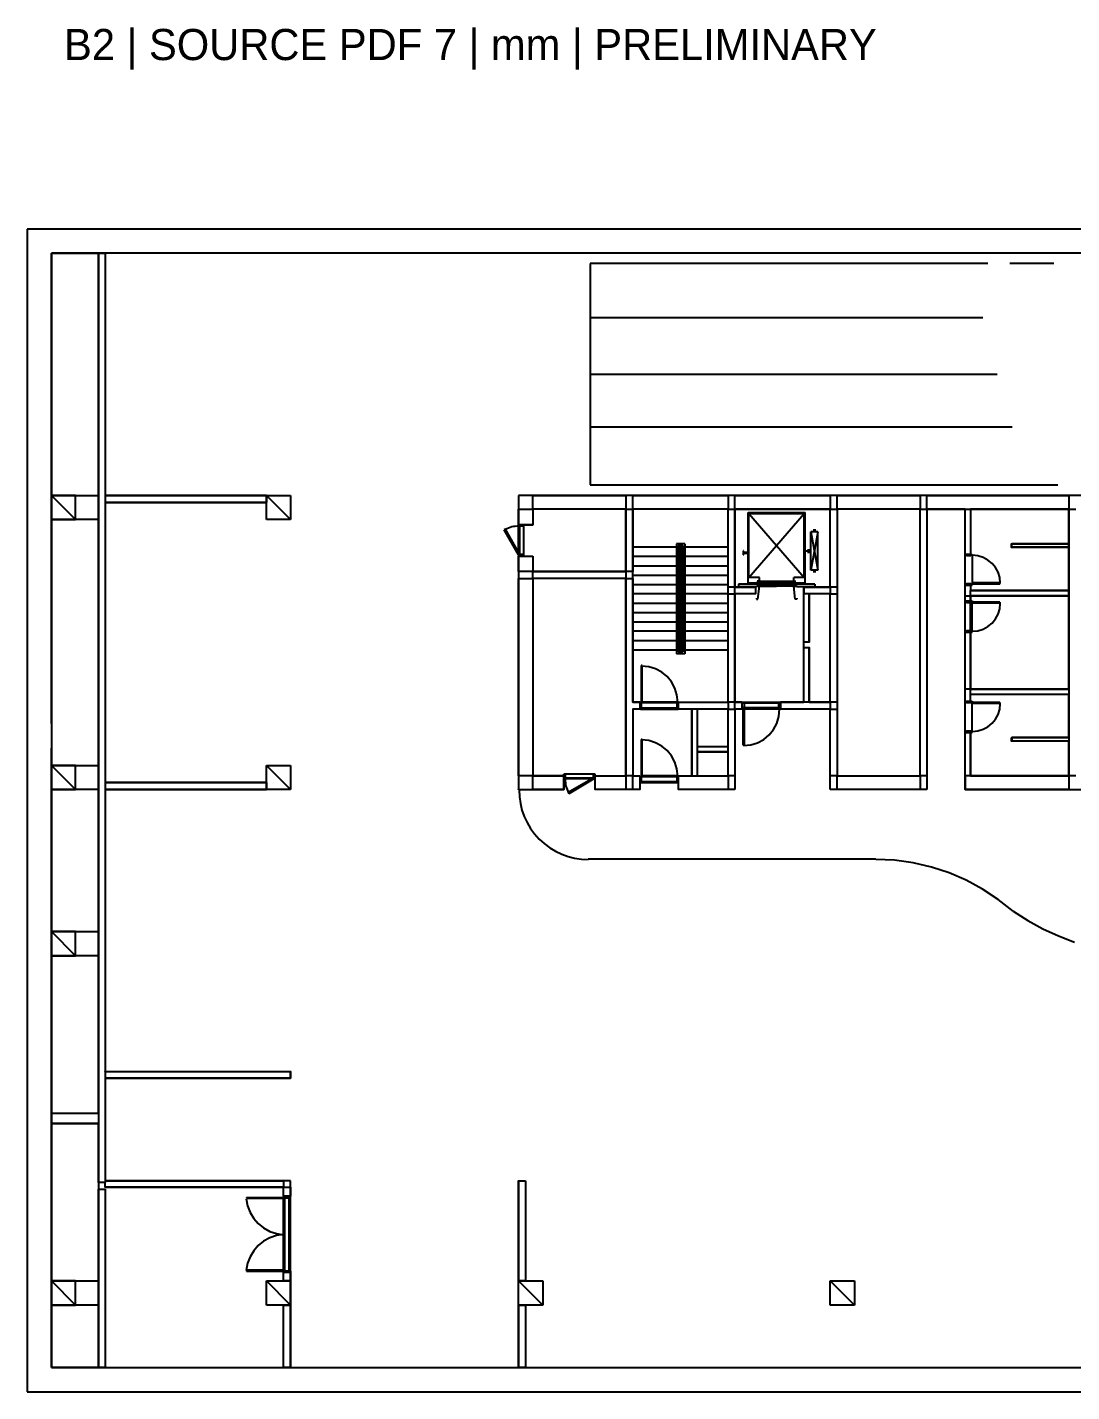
# Model space of a CAD drawing. Header units: millimetres. Extents: x -1062 to 473405, y -148599 to 38948.
# Drawn here: x 418938 to 449104, y -478 to 38948 of the extents above; entities that cross this region are included whole.
import ezdxf

# ---------------------------------------------------------------- set-up
doc = ezdxf.new("R2010")
doc.units = ezdxf.units.MM
for name, color, linetype in [('COLUMN', 1, 'Continuous'), ('CORE_REF', 8, 'Continuous'), ('DOOR', 3, 'Continuous'), ('TITLE', 2, 'Continuous'), ('WALL', 7, 'Continuous')]:
    doc.layers.add(name, color=color, linetype=linetype)

msp = doc.modelspace()

# ---------------------------------------------------------------- linework, layer by layer
at = {"layer": 'COLUMN'}
for p, q in [((420334.3, 24721), (419636.1, 25419.5)), ((419636.1, 25419.5), (419636.1, 24721)), ((420334.3, 25419.5), (419636.1, 25419.5)), ((419636.1, 25419.5), (420994.3, 25419.5)), ((420334.3, 24721), (420334.3, 25419.5)), ((420994.3, 25419.5), (420994.3, 24721)), ((426541.2, 24721), (425843.1, 25419.5)), ((425843.1, 25419.5), (426541.2, 25419.5)), ((425843.1, 24721), (425843.1, 25419.5)), ((426541.2, 25419.5), (426541.2, 24721)), ((419636.1, 24721), (420334.3, 24721)), ((420994.3, 24721), (419636.1, 24721)), ((426541.2, 24721), (425843.1, 24721)), ((420334.3, 16922.4), (419636.1, 17620.9)), ((419636.1, 17620.9), (419636.1, 16922.4)), ((420334.3, 17620.9), (419636.1, 17620.9)), ((419636.1, 17620.9), (420994.3, 17620.9)), ((420334.3, 16922.4), (420334.3, 17620.9)), ((420994.3, 17620.9), (420994.3, 16922.4)), ((426541.2, 16922.4), (425843.1, 17620.9)), ((425843.1, 17620.9), (426541.2, 17620.9)), ((425843.1, 16922.4), (425843.1, 17620.9)), ((426541.2, 17620.9), (426541.2, 16922.4)), ((419636.1, 16922.4), (420334.3, 16922.4)), ((420994.3, 16922.4), (419636.1, 16922.4)), ((426541.2, 16922.4), (425843.1, 16922.4)), ((420334.3, 12121.3), (419636.1, 12819.8)), ((419636.1, 12819.8), (419636.1, 12121.3)), ((420334.3, 12819.8), (419636.1, 12819.8)), ((419636.1, 12819.8), (420994.3, 12819.8)), ((420334.3, 12121.3), (420334.3, 12819.8)), ((420994.3, 12819.8), (420994.3, 12121.3)), ((419636.1, 12121.3), (420334.3, 12121.3)), ((420994.3, 12121.3), (419636.1, 12121.3)), ((420334.3, 2023.7), (419636.1, 2722.3)), ((419636.1, 2722.3), (419636.1, 2023.7)), ((420334.3, 2722.3), (419636.1, 2722.3)), ((419636.1, 2722.3), (420994.3, 2722.3)), ((420334.3, 2023.7), (420334.3, 2722.3)), ((420994.3, 2722.3), (420994.3, 2023.7)), ((426541.2, 2023.7), (425843.1, 2722.3)), ((425843.1, 2722.3), (426541.2, 2722.3)), ((425843.1, 2023.7), (425843.1, 2722.3)), ((426541.2, 2722.3), (426541.2, 2023.7)), ((433827.2, 2023.7), (433129, 2722.3)), ((433129, 2722.3), (433827.2, 2722.3)), ((433129, 2023.7), (433129, 2722.3)), ((433827.2, 2722.3), (433827.2, 2023.7)), ((442826.7, 2023.7), (442128.5, 2722.3)), ((442128.5, 2722.3), (442826.7, 2722.3)), ((442128.5, 2023.7), (442128.5, 2722.3)), ((442826.7, 2722.3), (442826.7, 2023.7)), ((419636.1, 2023.7), (420334.3, 2023.7)), ((420994.3, 2023.7), (419636.1, 2023.7)), ((426541.2, 2023.7), (425843.1, 2023.7)), ((433827.2, 2023.7), (433129, 2023.7)), ((442826.7, 2023.7), (442128.5, 2023.7))]:
    msp.add_line(p, q, dxfattribs=at)
at = {"layer": 'CORE_REF'}
for p, q in [((439754.9, 22892), (439754.9, 24924.2)), ((439754.9, 24924.2), (441405, 24924.2)), ((439780.3, 23044.4), (439780.3, 24898.8)), ((439780.3, 24898.8), (441379.6, 24898.8)), ((439780.3, 23044.4), (441379.6, 24898.8)), ((439780.3, 24898.8), (441379.6, 23044.4)), ((441379.6, 23044.4), (441379.6, 24898.8)), ((441405, 22892), (441405, 24924.2)), ((441773.1, 24365.3), (441570, 24365.3)), ((441570, 23260.3), (441570, 24365.3)), ((441773.1, 24365.3), (441570, 23260.3)), ((441570, 24365.3), (441773.1, 23260.3)), ((441633.5, 24416.1), (441709.6, 24416.1)), ((441671.6, 24416.1), (441633.5, 24416.1)), ((441671.6, 24416.1), (441671.6, 24390.7)), ((441684.3, 24416.1), (441671.6, 24416.1)), ((441671.6, 24390.7), (441671.6, 24365.3)), ((441709.6, 24416.1), (441684.3, 24416.1)), ((441773.1, 23260.3), (441773.1, 24365.3)), ((437685.9, 23920.8), (436429.3, 23920.8)), ((437927.1, 24022.4), (437685.9, 24022.4)), ((437685.9, 24022.4), (437685.9, 20847.1)), ((437876.3, 23971.6), (437736.7, 23971.6)), ((437736.7, 23971.6), (437736.7, 20897.9)), ((437876.3, 23920.8), (437736.7, 23920.8)), ((437774.7, 23920.8), (437774.7, 20948.7)), ((437825.5, 23920.8), (437825.5, 20948.7)), ((437876.3, 23920.8), (437863.6, 23920.8)), ((437876.3, 23971.6), (437876.3, 20897.9)), ((437927.1, 24022.4), (437927.1, 20847.1)), ((439183.7, 23920.8), (437927.1, 23920.8)), ((439628, 23819.2), (439615.3, 23819.2)), ((439615.3, 23819.2), (439615.3, 23704.9)), ((439615.3, 23704.9), (439628, 23704.9)), ((439628, 23768.4), (439628, 23819.2)), ((439640.7, 23768.4), (439628, 23768.4)), ((439628, 23717.6), (439628, 23755.7)), ((439628, 23755.7), (439640.7, 23755.7)), ((439691.4, 23768.4), (439640.7, 23768.4)), ((439640.7, 23755.7), (439691.4, 23755.7)), ((439729.5, 23768.4), (439691.4, 23768.4)), ((439691.4, 23755.7), (439729.5, 23755.7)), ((439729.5, 23755.7), (439729.5, 23768.4)), ((441392.3, 23806.5), (441392.3, 23819.2)), ((441392.3, 23819.2), (441430.4, 23819.2)), ((441430.4, 23806.5), (441392.3, 23806.5)), ((441430.4, 23819.2), (441455.8, 23819.2)), ((441455.8, 23806.5), (441430.4, 23806.5)), ((441455.8, 23819.2), (441468.5, 23819.2)), ((441468.5, 23806.5), (441455.8, 23806.5)), ((441468.5, 23819.2), (441493.9, 23819.2)), ((441493.9, 23806.5), (441468.5, 23806.5)), ((441493.9, 23819.2), (441506.6, 23819.2)), ((441506.6, 23806.5), (441493.9, 23806.5)), ((441506.6, 23819.2), (441506.6, 23870)), ((441506.6, 23870), (441506.6, 23755.7)), ((441506.6, 23755.7), (441506.6, 23806.5)), ((437685.9, 23654.1), (436429.3, 23654.1)), ((437685.9, 23374.6), (436429.3, 23374.6)), ((437774.7, 23654.1), (437736.7, 23654.1)), ((437774.7, 23374.6), (437736.7, 23374.6)), ((437876.3, 23654.1), (437825.5, 23654.1)), ((437876.3, 23374.6), (437825.5, 23374.6)), ((439183.7, 23654.1), (437927.1, 23654.1)), ((439183.7, 23374.6), (437927.1, 23374.6)), ((437685.9, 23107.9), (436429.3, 23107.9)), ((437774.7, 23107.9), (437736.7, 23107.9)), ((437876.3, 23107.9), (437825.5, 23107.9)), ((439183.7, 23107.9), (437927.1, 23107.9)), ((439754.9, 22892), (441405, 22892)), ((440084.9, 23044.4), (439780.3, 23044.4)), ((440084.9, 22942.8), (440021.4, 22942.8)), ((440034.1, 22942.8), (440580, 22942.8)), ((440034.1, 22904.7), (440034.1, 22942.8)), ((440034.1, 22904.7), (440580, 22904.7)), ((440084.9, 22942.8), (440084.9, 23044.4)), ((440580, 22942.8), (441113.1, 22942.8)), ((440580, 22904.7), (440580, 22942.8)), ((440580, 22904.7), (441113.1, 22904.7)), ((441379.6, 23044.4), (441075, 23044.4)), ((441075, 22942.8), (441075, 23044.4)), ((441075, 22942.8), (441138.5, 22942.8)), ((441113.1, 22904.7), (441113.1, 22942.8)), ((441773.1, 23260.3), (441570, 23260.3)), ((441671.6, 23222.2), (441633.5, 23222.2)), ((441709.6, 23209.5), (441633.5, 23209.5)), ((441671.6, 23234.9), (441671.6, 23260.3)), ((441671.6, 23222.2), (441671.6, 23234.9)), ((441684.3, 23222.2), (441671.6, 23222.2)), ((441709.6, 23222.2), (441684.3, 23222.2)), ((437685.9, 22841.2), (436429.3, 22841.2)), ((437685.9, 22574.4), (436429.3, 22574.4)), ((437774.7, 22841.2), (437736.7, 22841.2)), ((437774.7, 22574.4), (437736.7, 22574.4)), ((437876.3, 22841.2), (437825.5, 22841.2)), ((437876.3, 22574.4), (437825.5, 22574.4)), ((439183.7, 22841.2), (437927.1, 22841.2)), ((439183.7, 22574.4), (437927.1, 22574.4)), ((441684.3, 22853.9), (439475.6, 22853.9)), ((439475.6, 22853.9), (439475.6, 22765)), ((439475.6, 22790.4), (439996.1, 22790.4)), ((439932.6, 22765), (440008.8, 22803.1)), ((440084.9, 22803.1), (440008.8, 22803.1)), ((440008.8, 22803.1), (440008.8, 22790.4)), ((440034.1, 22853.9), (440580, 22853.9)), ((440034.1, 22853.9), (440034.1, 22803.1)), ((440034.1, 22803.1), (440580, 22803.1)), ((440034.1, 22422), (440084.9, 22803.1)), ((441113.1, 22853.9), (440580, 22853.9)), ((440580, 22803.1), (440580, 22853.9)), ((441113.1, 22803.1), (440580, 22803.1)), ((441113.1, 22422), (441075, 22803.1)), ((441075, 22803.1), (441151.1, 22803.1)), ((441113.1, 22853.9), (441113.1, 22803.1)), ((441151.1, 22803.1), (441151.1, 22790.4)), ((441227.3, 22765), (441151.1, 22803.1)), ((441163.8, 22790.4), (441684.3, 22790.4)), ((441684.3, 22853.9), (441684.3, 22765)), ((437685.9, 22295), (436429.3, 22295)), ((437774.7, 22295), (437736.7, 22295)), ((437876.3, 22295), (437825.5, 22295)), ((439183.7, 22295), (437927.1, 22295)), ((439996.1, 22447.4), (439996.1, 22422)), ((439996.1, 22422), (440034.1, 22422)), ((441163.8, 22422), (441113.1, 22422)), ((441163.8, 22447.4), (441163.8, 22422)), ((437685.9, 22028.3), (436429.3, 22028.3)), ((437685.9, 21761.6), (436429.3, 21761.6)), ((437774.7, 22028.3), (437736.7, 22028.3)), ((437774.7, 21761.6), (437736.7, 21761.6)), ((437876.3, 22028.3), (437825.5, 22028.3)), ((437876.3, 21761.6), (437825.5, 21761.6)), ((439183.7, 22028.3), (437927.1, 22028.3)), ((439183.7, 21761.6), (437927.1, 21761.6)), ((437685.9, 21494.8), (436429.3, 21494.8)), ((437774.7, 21494.8), (437736.7, 21494.8)), ((437876.3, 21494.8), (437825.5, 21494.8)), ((439183.7, 21494.8), (437927.1, 21494.8)), ((437685.9, 21215.4), (436429.3, 21215.4)), ((437685.9, 20948.7), (436429.3, 20948.7)), ((437774.7, 21215.4), (437736.7, 21215.4)), ((437774.7, 20948.7), (437736.7, 20948.7)), ((437876.3, 20897.9), (437736.7, 20897.9)), ((437876.3, 20948.7), (437774.7, 20948.7)), ((437876.3, 21215.4), (437825.5, 21215.4)), ((437876.3, 20948.7), (437863.6, 20948.7)), ((439183.7, 21215.4), (437927.1, 21215.4)), ((439183.7, 20948.7), (437927.1, 20948.7)), ((437927.1, 20847.1), (437685.9, 20847.1))]:
    msp.add_line(p, q, dxfattribs=at)
at = {"layer": 'DOOR'}
for p, q in [((432790, 24457.9), (432744.9, 24434.4)), ((432836.5, 24478.2), (432790, 24457.9)), ((432884.2, 24495.3), (432836.5, 24478.2)), ((432932.9, 24509), (432884.2, 24495.3)), ((432982.4, 24519.4), (432932.9, 24509)), ((433032.6, 24526.4), (432982.4, 24519.4)), ((433083.2, 24530), (433032.6, 24526.4)), ((433134.1, 24530.1), (433083.2, 24530)), ((433129, 24543.1), (433129, 24568.5)), ((433129, 24568.5), (433281.3, 24568.5)), ((433167.1, 24543.1), (433129, 24543.1)), ((433129, 23704.9), (433129, 24543.1)), ((433167.1, 24530.4), (433167.1, 24543.1)), ((433167.1, 23717.6), (433167.1, 24543.1)), ((433281.3, 24530.4), (433167.1, 24530.4)), ((433281.3, 24530.4), (433281.3, 24568.5)), ((433281.3, 23717.6), (433281.3, 24530.4)), ((432748.2, 24441.5), (432710.2, 24428.8)), ((433129, 23704.9), (432710.2, 24428.8)), ((433167.1, 23717.6), (432748.2, 24441.5)), ((433129, 23704.9), (433167.1, 23717.6)), ((433167.1, 23704.9), (433129, 23704.9)), ((433129, 23704.9), (433129, 23666.8)), ((433129, 23666.8), (433281.3, 23666.8)), ((433281.3, 23717.6), (433167.1, 23717.6)), ((433167.1, 23717.6), (433167.1, 23704.9)), ((433281.3, 23666.8), (433281.3, 23717.6)), ((446025.3, 23692.2), (446025.3, 23717.6)), ((446025.3, 23717.6), (446228.4, 23717.6)), ((446063.4, 23692.2), (446025.3, 23692.2)), ((446063.4, 23679.5), (446063.4, 23692.2)), ((446190.4, 23679.5), (446063.4, 23679.5)), ((446228.4, 23692.2), (446190.4, 23692.2)), ((446190.4, 23692.2), (446190.4, 23679.5)), ((446228.4, 23717.6), (446228.4, 23692.2)), ((446228.4, 23692.2), (446228.4, 22853.9)), ((446397.2, 23675.8), (446234.8, 23692.2)), ((446548.5, 23628.8), (446397.2, 23675.8)), ((446685.4, 23554.4), (446548.5, 23628.8)), ((446804.7, 23455.9), (446685.4, 23554.4)), ((446903.1, 23336.6), (446804.7, 23455.9)), ((446977.5, 23199.6), (446903.1, 23336.6)), ((447028.1, 22892), (446228.4, 22892)), ((446228.4, 22892), (446228.4, 22853.9)), ((447024.4, 23048.2), (446977.5, 23199.6)), ((447040.8, 22885.6), (447024.4, 23048.2)), ((447028.1, 22853.9), (447028.1, 22892)), ((446063.4, 22853.9), (446025.3, 22853.9)), ((446025.3, 22853.9), (446025.3, 22828.5)), ((446025.3, 22828.5), (446228.4, 22828.5)), ((446190.4, 22866.6), (446063.4, 22866.6)), ((446063.4, 22866.6), (446063.4, 22853.9)), ((446190.4, 22853.9), (446190.4, 22866.6)), ((446228.4, 22853.9), (446190.4, 22853.9)), ((446228.4, 22828.5), (446228.4, 22853.9)), ((447028.1, 22853.9), (446228.4, 22853.9)), ((446025.3, 22333.1), (446025.3, 22371.2)), ((446025.3, 22371.2), (446228.4, 22371.2)), ((446063.4, 22333.1), (446025.3, 22333.1)), ((446063.4, 22320.4), (446063.4, 22333.1)), ((446190.4, 22320.4), (446063.4, 22320.4)), ((446228.4, 22333.1), (446190.4, 22333.1)), ((446190.4, 22333.1), (446190.4, 22320.4)), ((446228.4, 22371.2), (446228.4, 22333.1)), ((446228.4, 22307.7), (446228.4, 22333.1)), ((446228.4, 21494.8), (446228.4, 22333.1)), ((447028.1, 22333.1), (446228.4, 22333.1)), ((447028.1, 22307.7), (446228.4, 22307.7)), ((446977.5, 21987.4), (447024.4, 22138.8)), ((447024.4, 22138.8), (447040.8, 22301.4)), ((447028.1, 22333.1), (447028.1, 22307.7)), ((446685.4, 21632.6), (446804.7, 21731.1)), ((446804.7, 21731.1), (446903.1, 21850.4)), ((446903.1, 21850.4), (446977.5, 21987.4)), ((446063.4, 21494.8), (446025.3, 21494.8)), ((446025.3, 21494.8), (446025.3, 21469.4)), ((446025.3, 21469.4), (446228.4, 21469.4)), ((446190.4, 21507.5), (446063.4, 21507.5)), ((446063.4, 21507.5), (446063.4, 21494.8)), ((446190.4, 21494.8), (446190.4, 21507.5)), ((446228.4, 21494.8), (446190.4, 21494.8)), ((446228.4, 21469.4), (446228.4, 21494.8)), ((446234.8, 21494.8), (446397.2, 21511.2)), ((446397.2, 21511.2), (446548.5, 21558.2)), ((446548.5, 21558.2), (446685.4, 21632.6)), ((436670.4, 20504.1), (436670.4, 19449.9)), ((436695.8, 20504.1), (436670.4, 20504.1)), ((436695.8, 19449.9), (436695.8, 20504.1)), ((436887.8, 20470.1), (436676.8, 20491.4)), ((437084.4, 20409.1), (436887.8, 20470.1)), ((437262.3, 20312.5), (437084.4, 20409.1)), ((437417.3, 20184.5), (437262.3, 20312.5)), ((437545.1, 20029.4), (437417.3, 20184.5)), ((437641.7, 19851.4), (437545.1, 20029.4)), ((437702.7, 19654.8), (437641.7, 19851.4)), ((436670.4, 19449.9), (436645.1, 19449.9)), ((436645.1, 19449.9), (436645.1, 19246.7)), ((436670.4, 19449.9), (436695.8, 19449.9)), ((436670.4, 19424.5), (436670.4, 19449.9)), ((436683.1, 19424.5), (436670.4, 19424.5)), ((436683.1, 19284.8), (436683.1, 19424.5)), ((437698.6, 19424.5), (436683.1, 19424.5)), ((437711.3, 19449.9), (436695.8, 19449.9)), ((437711.3, 19424.5), (437698.6, 19424.5)), ((437698.6, 19424.5), (437698.6, 19284.8)), ((437724, 19443.6), (437702.7, 19654.8)), ((437736.7, 19449.9), (437711.3, 19449.9)), ((437711.3, 19449.9), (437711.3, 19424.5)), ((437736.7, 19246.7), (437736.7, 19449.9)), ((439589.9, 19246.7), (439589.9, 19449.9)), ((439589.9, 19449.9), (439615.3, 19449.9)), ((439615.3, 19449.9), (439615.3, 19424.5)), ((439615.3, 19449.9), (440668.8, 19449.9)), ((439615.3, 19424.5), (439640.7, 19424.5)), ((439640.7, 19424.5), (439640.7, 19284.8)), ((439640.7, 19424.5), (440643.4, 19424.5)), ((440643.4, 19284.8), (440643.4, 19424.5)), ((440643.4, 19424.5), (440668.8, 19424.5)), ((440668.8, 19424.5), (440668.8, 19449.9)), ((440668.8, 19449.9), (440694.2, 19449.9)), ((446025.3, 19437.2), (446025.3, 19475.3)), ((446025.3, 19475.3), (446228.4, 19475.3)), ((446063.4, 19437.2), (446025.3, 19437.2)), ((446063.4, 19424.5), (446063.4, 19437.2)), ((446190.4, 19424.5), (446063.4, 19424.5)), ((446228.4, 19437.2), (446190.4, 19437.2)), ((446190.4, 19437.2), (446190.4, 19424.5)), ((446228.4, 19475.3), (446228.4, 19437.2)), ((446228.4, 19411.8), (446228.4, 19437.2)), ((446228.4, 18598.9), (446228.4, 19437.2)), ((447028.1, 19437.2), (446228.4, 19437.2)), ((447028.1, 19411.8), (446228.4, 19411.8)), ((447024.4, 19242.9), (447040.8, 19405.5)), ((447028.1, 19437.2), (447028.1, 19411.8)), ((436645.1, 19246.7), (436670.4, 19246.7)), ((436670.4, 19246.7), (436670.4, 19284.8)), ((436670.4, 19284.8), (436683.1, 19284.8)), ((436670.4, 19246.7), (437711.3, 19246.7)), ((436683.1, 19284.8), (437698.6, 19284.8)), ((437698.6, 19284.8), (437711.3, 19284.8)), ((437711.3, 19284.8), (437711.3, 19246.7)), ((437711.3, 19246.7), (437736.7, 19246.7)), ((439615.3, 19246.7), (439589.9, 19246.7)), ((439640.7, 19284.8), (439615.3, 19284.8)), ((439615.3, 19284.8), (439615.3, 19246.7)), ((439615.3, 18205.2), (439615.3, 19246.7)), ((439615.3, 19246.7), (439640.7, 19246.7)), ((440643.4, 19284.8), (439640.7, 19284.8)), ((439640.7, 19246.7), (439640.7, 18205.2)), ((440668.8, 19246.7), (439640.7, 19246.7)), ((440586.5, 18832.5), (440647.5, 19029.2)), ((440668.8, 19284.8), (440643.4, 19284.8)), ((440647.5, 19029.2), (440668.8, 19240.4)), ((440668.8, 19246.7), (440668.8, 19284.8)), ((440694.2, 19246.7), (440668.8, 19246.7)), ((446804.7, 18835.2), (446903.1, 18954.5)), ((446903.1, 18954.5), (446977.5, 19091.5)), ((446977.5, 19091.5), (447024.4, 19242.9)), ((440362.1, 18499.4), (440490, 18654.5)), ((440490, 18654.5), (440586.5, 18832.5)), ((446063.4, 18598.9), (446025.3, 18598.9)), ((446025.3, 18598.9), (446025.3, 18573.5)), ((446025.3, 18573.5), (446228.4, 18573.5)), ((446190.4, 18611.6), (446063.4, 18611.6)), ((446063.4, 18611.6), (446063.4, 18598.9)), ((446190.4, 18598.9), (446190.4, 18611.6)), ((446228.4, 18598.9), (446190.4, 18598.9)), ((446228.4, 18573.5), (446228.4, 18598.9)), ((446234.8, 18598.9), (446397.2, 18615.3)), ((446397.2, 18615.3), (446548.5, 18662.3)), ((446548.5, 18662.3), (446685.4, 18736.7)), ((446685.4, 18736.7), (446804.7, 18835.2)), ((436670.4, 18370.3), (436670.4, 17316.1)), ((436695.8, 18370.3), (436670.4, 18370.3)), ((436887.8, 18336.3), (436676.8, 18357.6)), ((436695.8, 17316.1), (436695.8, 18370.3)), ((437084.4, 18275.3), (436887.8, 18336.3)), ((437262.3, 18178.7), (437084.4, 18275.3)), ((437417.3, 18050.7), (437262.3, 18178.7)), ((439640.7, 18205.2), (439615.3, 18205.2)), ((439621.6, 18192.5), (439832.7, 18213.8)), ((439832.7, 18213.8), (440029.2, 18274.8)), ((440029.2, 18274.8), (440207.1, 18371.5)), ((440207.1, 18371.5), (440362.1, 18499.4)), ((437545.1, 17895.6), (437417.3, 18050.7)), ((437641.7, 17717.6), (437545.1, 17895.6)), ((434436.4, 17227.2), (434436.4, 17366.9)), ((434474.5, 17366.9), (434436.4, 17366.9)), ((435286.9, 17366.9), (434474.5, 17366.9)), ((434474.5, 17366.9), (434474.5, 17252.6)), ((435337.6, 17366.9), (435286.9, 17366.9)), ((435286.9, 17366.9), (435286.9, 17252.6)), ((435337.6, 17227.2), (435337.6, 17366.9)), ((437702.7, 17520.9), (437641.7, 17717.6)), ((437724, 17309.8), (437702.7, 17520.9)), ((434461.8, 17227.2), (434436.4, 17227.2)), ((434474.5, 17252.6), (434461.8, 17252.6)), ((434461.8, 17252.6), (434461.8, 17227.2)), ((435286.9, 17252.6), (434461.8, 17252.6)), ((435299.6, 17227.2), (434461.8, 17227.2)), ((434474.9, 17219.6), (434475, 17168.6)), ((434475, 17168.6), (434478.6, 17118)), ((434478.6, 17118), (434485.6, 17067.8)), ((434485.6, 17067.8), (434495.9, 17018.3)), ((434495.9, 17018.3), (434509.7, 16969.5)), ((434509.7, 16969.5), (434526.7, 16921.8)), ((435286.9, 17252.6), (434563.4, 16833.5)), ((435299.6, 17227.2), (434576.1, 16795.4)), ((435286.9, 17252.6), (435299.6, 17252.6)), ((435299.6, 17227.2), (435286.9, 17252.6)), ((435299.6, 17252.6), (435299.6, 17227.2)), ((435299.6, 17227.2), (435337.6, 17227.2)), ((436670.4, 17316.1), (436645.1, 17316.1)), ((436645.1, 17316.1), (436645.1, 17125.6)), ((436645.1, 17125.6), (436670.4, 17125.6)), ((436670.4, 17316.1), (436695.8, 17316.1)), ((436670.4, 17290.7), (436670.4, 17316.1)), ((436683.1, 17290.7), (436670.4, 17290.7)), ((436670.4, 17125.6), (436670.4, 17151)), ((436670.4, 17151), (436683.1, 17151)), ((436670.4, 17125.6), (437711.3, 17125.6)), ((436683.1, 17151), (436683.1, 17290.7)), ((437698.6, 17290.7), (436683.1, 17290.7)), ((436683.1, 17151), (437698.6, 17151)), ((437711.3, 17316.1), (436695.8, 17316.1)), ((437711.3, 17290.7), (437698.6, 17290.7)), ((437698.6, 17290.7), (437698.6, 17151)), ((437698.6, 17151), (437711.3, 17151)), ((437736.7, 17316.1), (437711.3, 17316.1)), ((437711.3, 17316.1), (437711.3, 17290.7)), ((437711.3, 17151), (437711.3, 17125.6)), ((437711.3, 17125.6), (437736.7, 17125.6)), ((437736.7, 17125.6), (437736.7, 17316.1)), ((434526.7, 16921.8), (434547, 16875.3)), ((434547, 16875.3), (434570.5, 16830.1)), ((434563.4, 16833.5), (434576.1, 16795.4)), ((425271.9, 5135.6), (426338.1, 5135.6)), ((425271.9, 5135.6), (425271.9, 5110.2)), ((426541.2, 5173.7), (426338.1, 5173.7)), ((426338.1, 5173.7), (426338.1, 5135.6)), ((426338.1, 5135.6), (426376.2, 5135.6)), ((426338.1, 3001.7), (426338.1, 5135.6)), ((426376.2, 5135.6), (426376.2, 5122.9)), ((426503.2, 5122.9), (426503.2, 5135.6)), ((426503.2, 5135.6), (426541.2, 5135.6)), ((426541.2, 5135.6), (426541.2, 5173.7)), ((426541.2, 3001.7), (426541.2, 5135.6)), ((425264.4, 5096.8), (425302.7, 4891.9)), ((425271.9, 5110.2), (426338.1, 5110.2)), ((425302.7, 4891.9), (425375.2, 4701.7)), ((426376.2, 5122.9), (426503.2, 5122.9)), ((426376.2, 3014.4), (426376.2, 5122.9)), ((426503.2, 3014.4), (426503.2, 5122.9)), ((425375.2, 4701.7), (425478.6, 4529.7)), ((425478.6, 4529.7), (425609.3, 4379.2)), ((425609.3, 4379.2), (425764, 4253.5)), ((425764, 4253.5), (425939.2, 4155.8)), ((425939.2, 3968.8), (425764, 3871.1)), ((425939.2, 4155.8), (426131.5, 4089.6)), ((426131.5, 4035), (425939.2, 3968.8)), ((426131.5, 4089.6), (426337.5, 4058.1)), ((426337.5, 4066.5), (426131.5, 4035)), ((425478.6, 3594.9), (425375.2, 3422.9)), ((425609.3, 3745.4), (425478.6, 3594.9)), ((425764, 3871.1), (425609.3, 3745.4)), ((425302.7, 3232.7), (425264.4, 3027.8)), ((425375.2, 3422.9), (425302.7, 3232.7)), ((425271.9, 3039.8), (426338.1, 3039.8)), ((425271.9, 3039.8), (425271.9, 3001.7)), ((425271.9, 3001.7), (426338.1, 3001.7)), ((426338.1, 3001.7), (426376.2, 3001.7)), ((426338.1, 2976.3), (426338.1, 3001.7)), ((426541.2, 2976.3), (426338.1, 2976.3)), ((426376.2, 3001.7), (426376.2, 3014.4)), ((426376.2, 3014.4), (426503.2, 3014.4)), ((426503.2, 3014.4), (426503.2, 3001.7)), ((426503.2, 3001.7), (426541.2, 3001.7)), ((426541.2, 3001.7), (426541.2, 2976.3))]:
    msp.add_line(p, q, dxfattribs=at)
at = {"layer": 'WALL'}
for p, q in [((418938, 33116.5), (418938, -478.4)), ((473404.6, 33116.5), (418938, 33116.5)), ((419636.1, 32417.9), (419636.1, 220.2)), ((472706.5, 32417.9), (419636.1, 32417.9)), ((419636.1, 32417.9), (420994.3, 32417.9)), ((419636.1, 18827.6), (419636.1, 32417.9)), ((420994.3, 32417.9), (420994.3, 220.2)), ((421184.7, 32417.9), (421184.7, 5567.4)), ((446114.2, 32125.8), (435198, 32125.8)), ((435198, 32125.8), (435198, 25724.4)), ((446685.4, 32125.8), (445720.7, 32125.8)), ((448589.4, 32125.8), (447320.1, 32125.8)), ((435198, 30563.6), (446533.1, 30563.6)), ((435198, 28925.1), (446952, 28925.1)), ((435198, 27400.9), (447383.5, 27400.9)), ((435198, 25724.4), (447840.5, 25724.4)), ((447840.5, 25724.4), (448703.6, 25724.4)), ((425843.1, 25419.5), (421184.7, 25419.5)), ((459772.1, 25419.5), (433129, 25419.5)), ((433129, 25419.5), (433129, 16922.4)), ((421184.7, 25216.3), (425843.1, 25216.3)), ((433535.2, 25025.8), (433535.2, 24568.5)), ((436226.2, 25025.8), (433535.2, 25025.8)), ((436226.2, 25025.8), (436226.2, 23222.2)), ((436429.3, 19449.9), (436429.3, 25025.8)), ((439183.7, 25025.8), (436429.3, 25025.8)), ((439183.7, 19449.9), (439183.7, 25025.8)), ((439374.1, 25025.8), (442128.5, 25025.8)), ((439374.1, 22765), (439374.1, 25025.8)), ((442128.5, 22765), (442128.5, 25025.8)), ((442331.6, 25025.8), (442331.6, 17316.1)), ((444730.6, 25025.8), (442331.6, 25025.8)), ((444730.6, 17316.1), (444730.6, 25025.8)), ((444921, 25025.8), (449020.9, 25025.8)), ((444921, 25025.8), (444921, 16922.4)), ((446025.3, 19437.2), (446025.3, 25025.8)), ((446177.7, 25025.8), (446177.7, 23717.6)), ((449020.9, 25025.8), (449020.9, 17316.1)), ((449020.9, 22523.6), (449020.9, 25025.8)), ((433129, 24568.5), (433535.2, 24568.5)), ((433129, 23666.8), (433535.2, 23666.8)), ((433535.2, 23666.8), (433535.2, 23222.2)), ((449020.9, 24022.4), (447370.8, 24022.4)), ((447370.8, 23920.8), (447370.8, 24022.4)), ((449020.9, 23920.8), (447370.8, 23920.8)), ((436226.2, 23222.2), (433535.2, 23222.2)), ((433535.2, 23019), (433535.2, 17316.1)), ((436226.2, 23019), (433535.2, 23019)), ((436226.2, 23019), (436226.2, 17316.1)), ((439970.7, 22765), (439374.1, 22765)), ((439970.7, 22574.4), (439374.1, 22574.4)), ((439374.1, 19449.9), (439374.1, 22574.4)), ((439970.7, 22765), (439970.7, 22574.4)), ((442128.5, 22765), (441366.9, 22765)), ((441366.9, 22765), (441366.9, 22574.4)), ((442128.5, 22574.4), (441366.9, 22574.4)), ((441366.9, 19449.9), (441366.9, 22574.4)), ((441519.3, 21177.3), (441519.3, 22574.4)), ((442128.5, 19449.9), (442128.5, 22574.4)), ((446177.7, 22828.5), (446177.7, 22676.1)), ((446380.8, 22676.1), (446177.7, 22676.1)), ((446177.7, 19818.3), (446177.7, 22523.6)), ((446177.7, 22523.6), (449020.9, 22523.6)), ((449020.9, 22676.1), (446380.8, 22676.1)), ((441519.3, 19449.9), (441519.3, 21024.9)), ((449020.9, 19818.3), (446177.7, 19818.3)), ((449020.9, 19818.3), (449020.9, 17316.1)), ((436632.4, 19449.9), (436429.3, 19449.9)), ((436632.4, 19449.9), (436632.4, 19246.7)), ((437749.4, 19449.9), (439183.7, 19449.9)), ((437749.4, 19246.7), (437749.4, 19449.9)), ((439577.2, 19449.9), (439374.1, 19449.9)), ((439577.2, 19449.9), (439577.2, 19246.7)), ((440694.2, 19449.9), (440694.2, 19246.7)), ((442128.5, 19449.9), (440694.2, 19449.9)), ((446025.3, 17316.1), (446025.3, 19437.2)), ((446380.8, 19665.8), (446177.7, 19665.8)), ((446177.7, 19475.3), (446177.7, 19665.8)), ((449020.9, 19665.8), (446380.8, 19665.8)), ((436632.4, 19246.7), (436429.3, 19246.7)), ((436429.3, 19246.7), (436429.3, 17316.1)), ((439183.7, 19246.7), (437749.4, 19246.7)), ((438130.2, 19246.7), (438130.2, 17316.1)), ((438282.5, 19246.7), (438282.5, 17316.1)), ((439183.7, 17316.1), (439183.7, 19246.7)), ((439577.2, 19246.7), (439374.1, 19246.7)), ((439374.1, 19246.7), (439374.1, 16922.4)), ((442128.5, 19246.7), (440694.2, 19246.7)), ((442128.5, 16922.4), (442128.5, 19246.7)), ((446177.7, 17316.1), (446177.7, 18573.5)), ((438282.5, 18167.1), (439183.7, 18167.1)), ((449020.9, 18421.1), (447370.8, 18421.1)), ((447370.8, 18421.1), (447370.8, 18319.5)), ((449020.9, 18319.5), (447370.8, 18319.5)), ((419636.1, 220.2), (419636.1, 18116.3)), ((438282.5, 18014.7), (439183.7, 18014.7)), ((425843.1, 17125.6), (421184.7, 17125.6)), ((434436.4, 17316.1), (433535.2, 17316.1)), ((434436.4, 16922.4), (434436.4, 17316.1)), ((435337.6, 16922.4), (435337.6, 17316.1)), ((435337.6, 17316.1), (436226.2, 17316.1)), ((436429.3, 17316.1), (436632.4, 17316.1)), ((436632.4, 17316.1), (436632.4, 16922.4)), ((437749.4, 17316.1), (439183.7, 17316.1)), ((437749.4, 16922.4), (437749.4, 17316.1)), ((442331.6, 17316.1), (444730.6, 17316.1)), ((449020.9, 17316.1), (446025.3, 17316.1)), ((446025.3, 17316.1), (446025.3, 16922.4)), ((421184.7, 16922.4), (425843.1, 16922.4)), ((433129, 16909.7), (433129, 16922.4)), ((433129, 16922.4), (434436.4, 16922.4)), ((433141.7, 16913.3), (433150.6, 16714.9)), ((433150.6, 16714.9), (433178.8, 16519.8)), ((436632.4, 16922.4), (435337.6, 16922.4)), ((439374.1, 16922.4), (437749.4, 16922.4)), ((444921, 16922.4), (442128.5, 16922.4)), ((446025.3, 16922.4), (454072.9, 16922.4)), ((433178.8, 16519.8), (433225.8, 16329.3)), ((433225.8, 16329.3), (433291.1, 16144.7)), ((433291.1, 16144.7), (433374, 15967.4)), ((433374, 15967.4), (433474.2, 15798.7)), ((433474.2, 15798.7), (433590.9, 15639.9)), ((433590.9, 15639.9), (433723.8, 15492.3)), ((433723.8, 15492.3), (433870.6, 15358.6)), ((433870.6, 15358.6), (434028.7, 15241)), ((434028.7, 15241), (434196.8, 15140)), ((434196.8, 15140), (434373.6, 15056.1)), ((434373.6, 15056.1), (434557.7, 14989.9)), ((434557.7, 14989.9), (434747.8, 14941.9)), ((434747.8, 14941.9), (434942.7, 14912.7)), ((434942.7, 14912.7), (435140.9, 14902.9)), ((435134.6, 14915.6), (443435.9, 14915.6)), ((443987.2, 14878), (443442.3, 14902.9)), ((444524.3, 14804.4), (443987.2, 14878)), ((445050.5, 14683.1), (444524.3, 14804.4)), ((445562.6, 14515.3), (445050.5, 14683.1)), ((446057.7, 14302.2), (445562.6, 14515.3)), ((446532.5, 14044.9), (446057.7, 14302.2)), ((446984, 13744.7), (446532.5, 14044.9)), ((447409.1, 13402.7), (446984, 13744.7)), ((447412.2, 13405.6), (447834.7, 13138.3)), ((447834.7, 13138.3), (448272.5, 12900.2)), ((448272.5, 12900.2), (448723.9, 12691.9)), ((448723.9, 12691.9), (449187.6, 12513.8)), ((426541.2, 8768.1), (421184.7, 8768.1)), ((426541.2, 8577.6), (426541.2, 8768.1)), ((421184.7, 8577.6), (426541.2, 8577.6)), ((419636.1, 7574.2), (420994.3, 7574.2)), ((419636.1, 7269.4), (420994.3, 7269.4)), ((426541.2, 5618.2), (421184.7, 5618.2)), ((426541.2, 5173.7), (426541.2, 5618.2)), ((433129, 5618.2), (433129, 2722.3)), ((433129, 5618.2), (433332.1, 5618.2)), ((433332.1, 5618.2), (433332.1, 2722.3)), ((421184.7, 5427.7), (426338.1, 5427.7)), ((421184.7, 5376.9), (421184.7, 220.2)), ((426338.1, 5173.7), (426338.1, 5427.7)), ((426338.1, 2722.3), (426338.1, 2976.3)), ((426541.2, 220.2), (426541.2, 2976.3)), ((426541.2, 220.2), (426541.2, 2722.3)), ((426338.1, 220.2), (426338.1, 2023.7)), ((433129, 2023.7), (433129, 220.2)), ((433332.1, 2023.7), (433332.1, 220.2)), ((419636.1, 220.2), (472706.5, 220.2)), ((420994.3, 220.2), (419636.1, 220.2)), ((418938, -478.4), (473404.6, -478.4))]:
    msp.add_line(p, q, dxfattribs=at)
for points in [[(421184.7, 5567.4), (420994.3, 5567.4), (420994.3, 7269.4), (419636.1, 7269.4), (419636.1, 7270), (419635, 7270), (419635, 7575), (420994.3, 7575), (420994.3, 32417.9), (421184.7, 32417.9), (421184.7, 25419.5), (425843.1, 25419.5), (425843.1, 25216.3), (421184.7, 25216.3), (421184.7, 17125.6), (425843.1, 17125.6), (425843.1, 16922.4), (421184.7, 16922.4), (421184.7, 8768.1), (421185, 8768.1), (421185, 8770), (426540, 8770), (426540, 8768.1), (426541.2, 8768.1), (426541.2, 8577.6), (421184.7, 8577.6), (421184.7, 5618.2), (426338.1, 5618.2), (426338.1, 5427.7), (421184.7, 5427.7), (421184.7, 5567.4)], [(436226.2, 25419.5), (436226.2, 25025.8), (433535.2, 25025.8), (433535.2, 25419.5), (436226.2, 25419.5)], [(439183.7, 25419.5), (439183.7, 25025.8), (436429.3, 25025.8), (436429.3, 25419.5), (439183.7, 25419.5)], [(442128.5, 25419.5), (442128.5, 25025.8), (439374.1, 25025.8), (439374.1, 25419.5), (442128.5, 25419.5)], [(444730.6, 25419.5), (444730.6, 25025.8), (442331.6, 25025.8), (442331.6, 25419.5), (444730.6, 25419.5)], [(446177.7, 23717.6), (446025.3, 23717.6), (446025.3, 25025.8), (444921, 25025.8), (444921, 25419.5), (449020.9, 25419.5), (449020.9, 25025.8), (446177.7, 25025.8), (446177.7, 23717.6)], [(433535.2, 25025.8), (433535.2, 24568.5), (433129, 24568.5), (433129, 25025.8), (433535.2, 25025.8)], [(436429.3, 25025.8), (436429.3, 23222.2), (436226.2, 23222.2), (436226.2, 25025.8), (436429.3, 25025.8)], [(439374.1, 25025.8), (439374.1, 22765), (439183.7, 22765), (439183.7, 25025.8), (439374.1, 25025.8)], [(442331.6, 25025.8), (442331.6, 22765), (442128.5, 22765), (442128.5, 25025.8), (442331.6, 25025.8)], [(444730.6, 25025.8), (444921, 25025.8), (444921, 17316.1), (444730.6, 17316.1), (444730.6, 25025.8)], [(433535.2, 23666.8), (433535.2, 23222.2), (433129, 23222.2), (433129, 23666.8), (433535.2, 23666.8)], [(433535.2, 23019), (433535.2, 17316.1), (433129, 17316.1), (433129, 23019), (433535.2, 23019)], [(433535.2, 23019), (433535.2, 23222.2), (436226.2, 23222.2), (436226.2, 23019), (433535.2, 23019)], [(436429.3, 17316.1), (436226.2, 17316.1), (436226.2, 19246.7), (436226.2, 19449.9), (436226.2, 23019), (436429.3, 23019), (436429.3, 19449.9), (436632.4, 19449.9), (436632.4, 19246.7), (436429.3, 19246.7), (436429.3, 17316.1)], [(439374.1, 22574.4), (439374.1, 19449.9), (439183.7, 19449.9), (439183.7, 22574.4), (439374.1, 22574.4)], [(439970.7, 22765), (439970.7, 22574.4), (439374.1, 22574.4), (439374.1, 22765), (439970.7, 22765)], [(441366.9, 22765), (442128.5, 22765), (442128.5, 22574.4), (441519.3, 22574.4), (441519.3, 21177.3), (441366.9, 21177.3), (441366.9, 22574.4), (441366.9, 22765)], [(442331.6, 22574.4), (442331.6, 19449.9), (442128.5, 19449.9), (442128.5, 22574.4), (442331.6, 22574.4)], [(446177.7, 22523.6), (446177.7, 19818.3), (446025.3, 19818.3), (446025.3, 22523.6), (446177.7, 22523.6)], [(441366.9, 19449.9), (441366.9, 21024.9), (441519.3, 21024.9), (441519.3, 19449.9), (442128.5, 19449.9), (442128.5, 19246.7), (440694.2, 19246.7), (440694.2, 19449.9), (441366.9, 19449.9)], [(438130.2, 19245), (438130.2, 19246.7), (437749.4, 19246.7), (437749.4, 19449.9), (439183.7, 19449.9), (439183.7, 19246.7), (439374.1, 19246.7), (439374.1, 17316.1), (439183.7, 17316.1), (439183.7, 16922.4), (437749.4, 16922.4), (437749.4, 17316.1), (438130, 17316.1), (438130, 19245), (438130.2, 19245)], [(439374.1, 19449.9), (439577.2, 19449.9), (439577.2, 19246.7), (439374.1, 19246.7), (439374.1, 19449.9)], [(438282.5, 19246.7), (438282.5, 18167.1), (439183.7, 18167.1), (439183.7, 19246.7), (438282.5, 19246.7)], [(442331.6, 19246.7), (442331.6, 17316.1), (442128.5, 17316.1), (442128.5, 19246.7), (442331.6, 19246.7)], [(446177.7, 17316.1), (449020.9, 17316.1), (449020.9, 16922.4), (446025.3, 16922.4), (446025.3, 17316.1), (446025.3, 18573.5), (446177.7, 18573.5), (446177.7, 17316.1)], [(439183.7, 18014.7), (438282.5, 18014.7), (438282.5, 17316.1), (439183.7, 17316.1), (439183.7, 18014.7)], [(434436.4, 17316.1), (434436.4, 16922.4), (433535.2, 16922.4), (433535.2, 17316.1), (434436.4, 17316.1)], [(435337.6, 17316.1), (436226.2, 17316.1), (436226.2, 16922.4), (435337.6, 16922.4), (435337.6, 17316.1)], [(436632.4, 17316.1), (436632.4, 16922.4), (436429.3, 16922.4), (436429.3, 17316.1), (436632.4, 17316.1)], [(444730.6, 17316.1), (444730.6, 16922.4), (442331.6, 16922.4), (442331.6, 17316.1), (444730.6, 17316.1)], [(433332.1, 5618.2), (433332.1, 2722.3), (433129, 2722.3), (433129, 5618.2), (433332.1, 5618.2)], [(421184.7, 5376.9), (421184.7, 220.2), (420994.3, 220.2), (420994.3, 5376.9), (421184.7, 5376.9)], [(426541.2, 5427.7), (426541.2, 5173.7), (426338.1, 5173.7), (426338.1, 5427.7), (426541.2, 5427.7)], [(426541.2, 2976.3), (426541.2, 2722.3), (426338.1, 2722.3), (426338.1, 2976.3), (426541.2, 2976.3)], [(426338.1, 220.2), (426338.1, 2023.7), (426541.2, 2023.7), (426541.2, 220.2), (426338.1, 220.2)], [(433332.1, 2023.7), (433332.1, 220.2), (433129, 220.2), (433129, 2023.7), (433332.1, 2023.7)]]:
    msp.add_lwpolyline(points, close=True, dxfattribs=at)
msp.add_lwpolyline([(449224, 17316.1), (449020.9, 17316.1), (449020.9, 18319.5), (447370.8, 18319.5), (447370.8, 18320), (447370, 18320), (447370, 18420), (447370.8, 18420), (447370.8, 18421.1), (449020.9, 18421.1), (449020.9, 19665.8), (446380.8, 19665.8), (446177.7, 19665.8), (446177.7, 19818.3), (446380.8, 19818.3), (446380.8, 19818.3), (449020.9, 19818.3), (449020.9, 22523.6), (446380.8, 22523.6), (446177.7, 22523.6), (446177.7, 22676.1), (446380.8, 22676.1), (449020.9, 22676.1), (449020.9, 23920.8), (449020, 23920.8), (449020, 23920), (447370, 23920), (447370, 24020), (447370.8, 24020), (447370.8, 24022.4), (449020.9, 24022.4), (449020.9, 25025.8), (449224, 25025.8)], dxfattribs=at)

# ---------------------------------------------------------------- texts
at = {"layer": 'TITLE'}
msp.add_text('B2 | SOURCE PDF 7 | mm | PRELIMINARY', height=900, dxfattribs=at).set_placement((420000, 38000))

doc.saveas('drawing.dxf')
